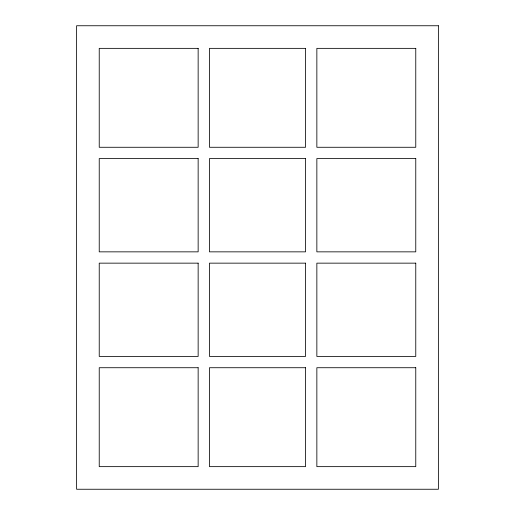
<?xml version="1.0" encoding="UTF-8"?>
<svg xmlns="http://www.w3.org/2000/svg" width="515" height="515" viewBox="0 0 515 515"><rect width="100%" height="100%" fill="white"/><g stroke="black" fill="none" stroke-linecap="round" stroke-linejoin="round"><path stroke-width="0.77" d="M438.381 25.75L76.619 25.75L76.619 489.25L438.381 489.25L438.381 25.75M198.146 48.359L99.234 48.359L99.234 147.277L198.146 147.277L198.146 48.359M305.543 48.359L209.457 48.359L209.457 147.277L305.543 147.277L305.543 48.359M415.766 48.359L316.854 48.359L316.854 147.277L415.766 147.277L415.766 48.359M198.146 158.581L99.234 158.581L99.234 251.848L198.146 251.848L198.146 158.581M305.543 158.581L209.457 158.581L209.457 251.848L305.543 251.848L305.543 158.581M415.766 158.581L316.854 158.581L316.854 251.848L415.766 251.848L415.766 158.581M198.146 263.152L99.234 263.152L99.234 356.419L198.146 356.419L198.146 263.152M305.543 263.152L209.457 263.152L209.457 356.419L305.543 356.419L305.543 263.152M415.766 263.152L316.854 263.152L316.854 356.419L415.766 356.419L415.766 263.152M198.146 367.723L99.234 367.723L99.234 466.642L198.146 466.642L198.146 367.723M305.543 367.723L209.457 367.723L209.457 466.642L305.543 466.642L305.543 367.723M415.766 367.723L316.854 367.723L316.854 466.642L415.766 466.642L415.766 367.723"/></g></svg>
